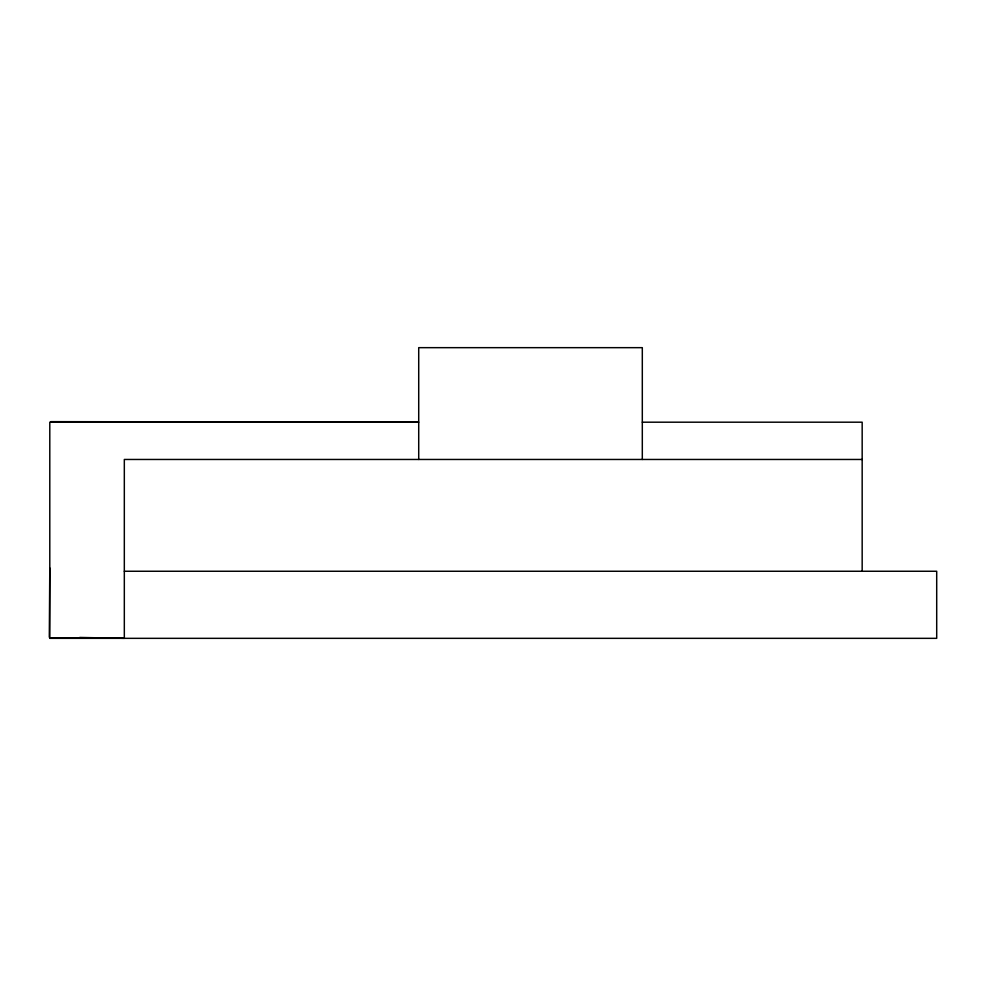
<?xml version="1.0" encoding="UTF-8"?>
<svg xmlns="http://www.w3.org/2000/svg" width="986" height="986" viewBox="0 0 986 986"><rect width="100%" height="100%" fill="white"/><g stroke="black" fill="none" stroke-linecap="round" stroke-linejoin="round"><path stroke-width="1.48" d="M49.3 637.227L49.793 567.936M642.305 422.193L862.171 422.193L862.171 571.251M862.171 459.464L124.322 459.464L124.322 638.336L79.718 637.449M124.322 571.251L936.7 571.251L936.7 638.336L49.793 638.336L49.793 422.193L418.717 422.193L50.816 421.651M49.793 637.93L123.829 637.782M49.793 638.127L124.322 638.127M642.305 459.464L642.305 347.664L418.717 347.664L418.717 459.464"/></g></svg>
